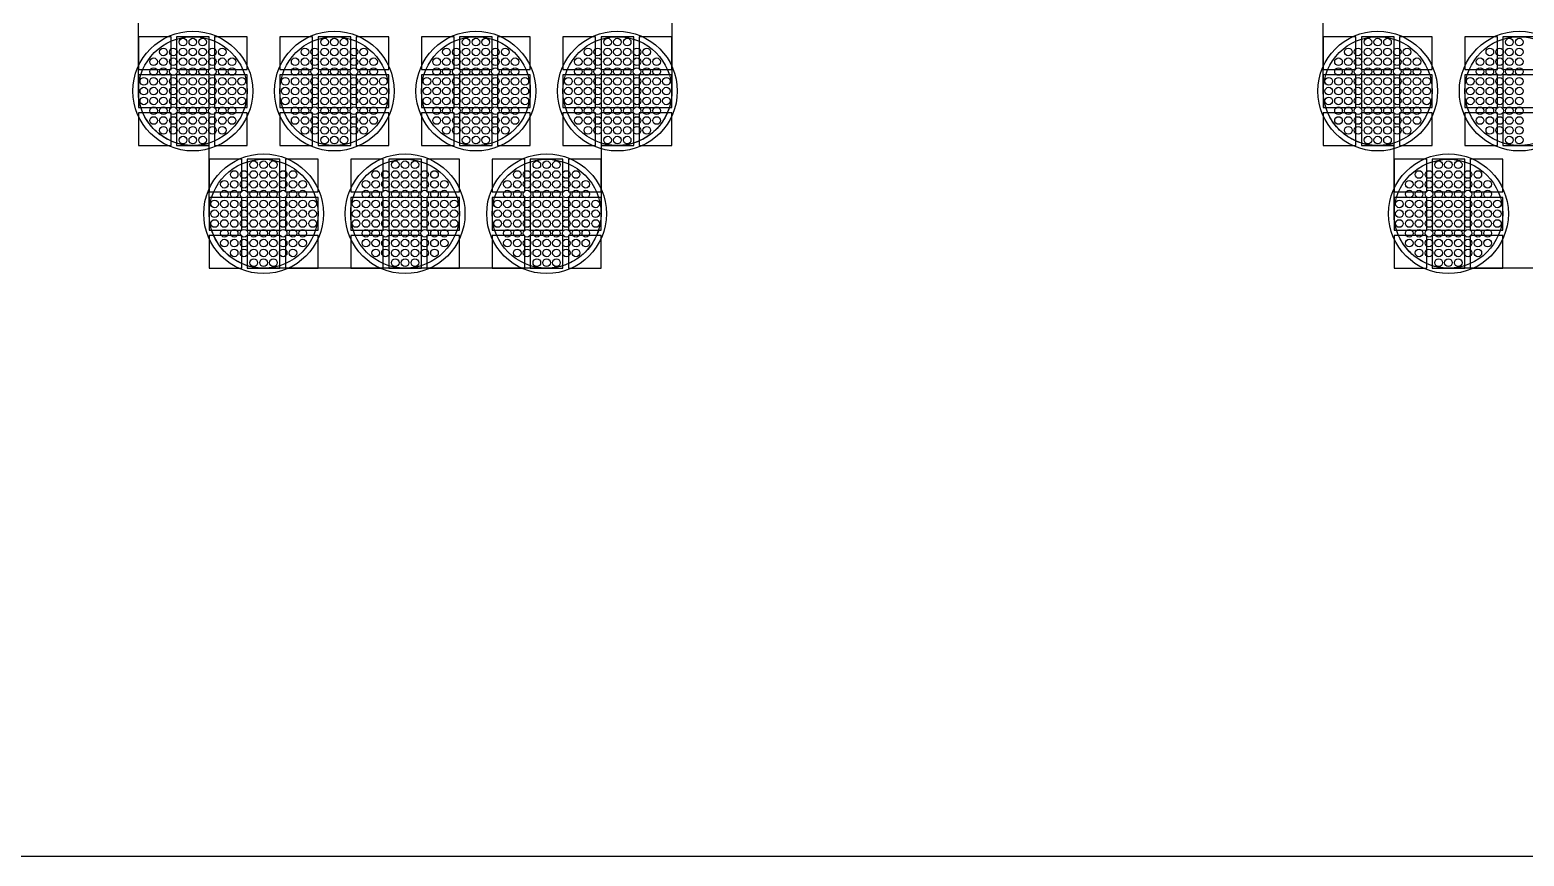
# Model space of a CAD drawing. Extents: x -49 to 54, y -38 to 38.
# Drawn here: x -11.61 to 2.12, y -38 to -30.41 of the extents above; entities that cross this region are included whole.
import ezdxf

# ---------------------------------------------------------------- set-up
doc = ezdxf.new("R2010")
doc.units = 0
for name, color, linetype in [('BACK_LAYER', 5, 'CONTINUOUS'), ('COND_LAYER_LOWER_ELECTRODE', 6, 'CONTINUOUS'), ('CONDUCTIVE_LAYER_BACK_LAYER', 2, 'CONTINUOUS'), ('EMITTER', 3, 'CONTINUOUS'), ('LOWER_ELECTRODE', 1, 'CONTINUOUS'), ('OUTLINE', 7, 'CONTINUOUS')]:
    doc.layers.add(name, color=color, linetype=linetype)

msp = doc.modelspace()

# ---------------------------------------------------------------- linework, layer by layer
at = {"layer": 'BACK_LAYER'}
for points in [[(-10.613, -30.773), (-10.313, -30.773), (-10.313, -30.473), (-10.613, -30.473)], [(-10.263, -30.773), (-9.963, -30.773), (-9.963, -30.473), (-10.263, -30.473)], [(-9.913, -30.773), (-9.613, -30.773), (-9.613, -30.473), (-9.913, -30.473)], [(-9.313, -30.773), (-9.013, -30.773), (-9.013, -30.473), (-9.313, -30.473)], [(-8.963, -30.773), (-8.663, -30.773), (-8.663, -30.473), (-8.963, -30.473)], [(-8.613, -30.773), (-8.313, -30.773), (-8.313, -30.473), (-8.613, -30.473)], [(-8.013, -30.773), (-7.713, -30.773), (-7.713, -30.473), (-8.013, -30.473)], [(-7.663, -30.773), (-7.363, -30.773), (-7.363, -30.473), (-7.663, -30.473)], [(-7.313, -30.773), (-7.013, -30.773), (-7.013, -30.473), (-7.313, -30.473)], [(-6.713, -30.773), (-6.413, -30.773), (-6.413, -30.473), (-6.713, -30.473)], [(-6.363, -30.773), (-6.063, -30.773), (-6.063, -30.473), (-6.363, -30.473)], [(-6.013, -30.773), (-5.713, -30.773), (-5.713, -30.473), (-6.013, -30.473)], [(0.271, -30.773), (0.571, -30.773), (0.571, -30.473), (0.271, -30.473)], [(0.621, -30.773), (0.921, -30.773), (0.921, -30.473), (0.621, -30.473)], [(0.971, -30.773), (1.271, -30.773), (1.271, -30.473), (0.971, -30.473)], [(1.571, -30.773), (1.871, -30.773), (1.871, -30.473), (1.571, -30.473)], [(1.921, -30.773), (2.221, -30.773), (2.221, -30.473), (1.921, -30.473)], [(-10.613, -31.123), (-10.313, -31.123), (-10.313, -30.823), (-10.613, -30.823)], [(-10.263, -31.123), (-9.963, -31.123), (-9.963, -30.823), (-10.263, -30.823)], [(-9.913, -31.123), (-9.613, -31.123), (-9.613, -30.823), (-9.913, -30.823)], [(-9.313, -31.123), (-9.013, -31.123), (-9.013, -30.823), (-9.313, -30.823)], [(-8.963, -31.123), (-8.663, -31.123), (-8.663, -30.823), (-8.963, -30.823)], [(-8.613, -31.123), (-8.313, -31.123), (-8.313, -30.823), (-8.613, -30.823)], [(-8.013, -31.123), (-7.713, -31.123), (-7.713, -30.823), (-8.013, -30.823)], [(-7.663, -31.123), (-7.363, -31.123), (-7.363, -30.823), (-7.663, -30.823)], [(-7.313, -31.123), (-7.013, -31.123), (-7.013, -30.823), (-7.313, -30.823)], [(-6.713, -31.123), (-6.413, -31.123), (-6.413, -30.823), (-6.713, -30.823)], [(-6.363, -31.123), (-6.063, -31.123), (-6.063, -30.823), (-6.363, -30.823)], [(-6.013, -31.123), (-5.713, -31.123), (-5.713, -30.823), (-6.013, -30.823)], [(0.271, -31.123), (0.571, -31.123), (0.571, -30.823), (0.271, -30.823)], [(0.621, -31.123), (0.921, -31.123), (0.921, -30.823), (0.621, -30.823)], [(0.971, -31.123), (1.271, -31.123), (1.271, -30.823), (0.971, -30.823)], [(1.571, -31.123), (1.871, -31.123), (1.871, -30.823), (1.571, -30.823)], [(1.921, -31.123), (2.221, -31.123), (2.221, -30.823), (1.921, -30.823)], [(-10.613, -31.473), (-10.313, -31.473), (-10.313, -31.173), (-10.613, -31.173)], [(-10.263, -31.473), (-9.963, -31.473), (-9.963, -31.173), (-10.263, -31.173)], [(-9.913, -31.473), (-9.613, -31.473), (-9.613, -31.173), (-9.913, -31.173)], [(-9.313, -31.473), (-9.013, -31.473), (-9.013, -31.173), (-9.313, -31.173)], [(-8.963, -31.473), (-8.663, -31.473), (-8.663, -31.173), (-8.963, -31.173)], [(-8.613, -31.473), (-8.313, -31.473), (-8.313, -31.173), (-8.613, -31.173)], [(-8.013, -31.473), (-7.713, -31.473), (-7.713, -31.173), (-8.013, -31.173)], [(-7.663, -31.473), (-7.363, -31.473), (-7.363, -31.173), (-7.663, -31.173)], [(-7.313, -31.473), (-7.013, -31.473), (-7.013, -31.173), (-7.313, -31.173)], [(-6.713, -31.473), (-6.413, -31.473), (-6.413, -31.173), (-6.713, -31.173)], [(-6.363, -31.473), (-6.063, -31.473), (-6.063, -31.173), (-6.363, -31.173)], [(-6.013, -31.473), (-5.713, -31.473), (-5.713, -31.173), (-6.013, -31.173)], [(0.271, -31.473), (0.571, -31.473), (0.571, -31.173), (0.271, -31.173)], [(0.621, -31.473), (0.921, -31.473), (0.921, -31.173), (0.621, -31.173)], [(0.971, -31.473), (1.271, -31.473), (1.271, -31.173), (0.971, -31.173)], [(1.571, -31.473), (1.871, -31.473), (1.871, -31.173), (1.571, -31.173)], [(1.921, -31.473), (2.221, -31.473), (2.221, -31.173), (1.921, -31.173)], [(-9.963, -31.899), (-9.663, -31.899), (-9.663, -31.599), (-9.963, -31.599)], [(-9.613, -31.899), (-9.313, -31.899), (-9.313, -31.599), (-9.613, -31.599)], [(-9.263, -31.899), (-8.963, -31.899), (-8.963, -31.599), (-9.263, -31.599)], [(-8.663, -31.899), (-8.363, -31.899), (-8.363, -31.599), (-8.663, -31.599)], [(-8.313, -31.899), (-8.013, -31.899), (-8.013, -31.599), (-8.313, -31.599)], [(-7.963, -31.899), (-7.663, -31.899), (-7.663, -31.599), (-7.963, -31.599)], [(-7.363, -31.899), (-7.063, -31.899), (-7.063, -31.599), (-7.363, -31.599)], [(-7.013, -31.899), (-6.713, -31.899), (-6.713, -31.599), (-7.013, -31.599)], [(-6.663, -31.899), (-6.363, -31.899), (-6.363, -31.599), (-6.663, -31.599)], [(0.921, -31.899), (1.221, -31.899), (1.221, -31.599), (0.921, -31.599)], [(1.271, -31.899), (1.571, -31.899), (1.571, -31.599), (1.271, -31.599)], [(1.621, -31.899), (1.921, -31.899), (1.921, -31.599), (1.621, -31.599)], [(-9.963, -32.249), (-9.663, -32.249), (-9.663, -31.949), (-9.963, -31.949)], [(-9.613, -32.249), (-9.313, -32.249), (-9.313, -31.949), (-9.613, -31.949)], [(-9.263, -32.249), (-8.963, -32.249), (-8.963, -31.949), (-9.263, -31.949)], [(-8.663, -32.249), (-8.363, -32.249), (-8.363, -31.949), (-8.663, -31.949)], [(-8.313, -32.249), (-8.013, -32.249), (-8.013, -31.949), (-8.313, -31.949)], [(-7.963, -32.249), (-7.663, -32.249), (-7.663, -31.949), (-7.963, -31.949)], [(-7.363, -32.249), (-7.063, -32.249), (-7.063, -31.949), (-7.363, -31.949)], [(-7.013, -32.249), (-6.713, -32.249), (-6.713, -31.949), (-7.013, -31.949)], [(-6.663, -32.249), (-6.363, -32.249), (-6.363, -31.949), (-6.663, -31.949)], [(0.921, -32.249), (1.221, -32.249), (1.221, -31.949), (0.921, -31.949)], [(1.271, -32.249), (1.571, -32.249), (1.571, -31.949), (1.271, -31.949)], [(1.621, -32.249), (1.921, -32.249), (1.921, -31.949), (1.621, -31.949)], [(-9.963, -32.599), (-9.663, -32.599), (-9.663, -32.299), (-9.963, -32.299)], [(-9.613, -32.599), (-9.313, -32.599), (-9.313, -32.299), (-9.613, -32.299)], [(-9.263, -32.599), (-8.963, -32.599), (-8.963, -32.299), (-9.263, -32.299)], [(-8.663, -32.599), (-8.363, -32.599), (-8.363, -32.299), (-8.663, -32.299)], [(-8.313, -32.599), (-8.013, -32.599), (-8.013, -32.299), (-8.313, -32.299)], [(-7.963, -32.599), (-7.663, -32.599), (-7.663, -32.299), (-7.963, -32.299)], [(-7.363, -32.599), (-7.063, -32.599), (-7.063, -32.299), (-7.363, -32.299)], [(-7.013, -32.599), (-6.713, -32.599), (-6.713, -32.299), (-7.013, -32.299)], [(-6.663, -32.599), (-6.363, -32.599), (-6.363, -32.299), (-6.663, -32.299)], [(0.921, -32.599), (1.221, -32.599), (1.221, -32.299), (0.921, -32.299)], [(1.271, -32.599), (1.571, -32.599), (1.571, -32.299), (1.271, -32.299)], [(1.621, -32.599), (1.921, -32.599), (1.921, -32.299), (1.621, -32.299)]]:
    msp.add_lwpolyline(points, close=True, dxfattribs=at)
at = {"layer": 'COND_LAYER_LOWER_ELECTRODE'}
for centre in [(-10.113, -30.973), (-8.813, -30.973), (-7.513, -30.973), (-6.213, -30.973), (0.771, -30.973), (2.071, -30.973), (-9.463, -32.099), (-8.163, -32.099), (-6.863, -32.099), (1.421, -32.099)]:
    msp.add_circle(centre, 0.55, dxfattribs=at)
at = {"layer": 'CONDUCTIVE_LAYER_BACK_LAYER'}
for points in [[(-5.713, -30.348), (-5.713, -30.973), (-5.713, -30.993), (-5.714, -31.013), (-5.716, -31.033), (-5.719, -31.053), (-5.723, -31.072), (-5.727, -31.092), (-5.732, -31.111), (-5.738, -31.13), (-5.744, -31.149), (-5.752, -31.167), (-5.76, -31.185), (-5.769, -31.203), (-5.778, -31.221), (-5.788, -31.238), (-5.799, -31.254), (-5.811, -31.271), (-5.823, -31.286), (-5.836, -31.302), (-5.849, -31.316), (-5.863, -31.331), (-5.877, -31.344), (-5.892, -31.357), (-5.908, -31.37), (-5.924, -31.381), (-5.94, -31.393), (-5.957, -31.403), (-5.974, -31.413), (-5.992, -31.422), (-6.01, -31.431), (-6.028, -31.438), (-6.047, -31.445), (-6.066, -31.451), (-6.085, -31.457), (-6.104, -31.462), (-6.124, -31.466), (-6.143, -31.469), (-6.163, -31.471), (-6.183, -31.473), (-6.203, -31.473), (-6.363, -31.473), (-6.363, -32.099), (-6.363, -32.119), (-6.364, -32.139), (-6.366, -32.159), (-6.369, -32.179), (-6.373, -32.198), (-6.377, -32.217), (-6.382, -32.237), (-6.388, -32.256), (-6.394, -32.274), (-6.402, -32.293), (-6.41, -32.311), (-6.419, -32.329), (-6.428, -32.346), (-6.438, -32.364), (-6.449, -32.38), (-6.461, -32.396), (-6.473, -32.412), (-6.486, -32.427), (-6.499, -32.442), (-6.513, -32.456), (-6.527, -32.47), (-6.542, -32.483), (-6.558, -32.495), (-6.574, -32.507), (-6.59, -32.518), (-6.607, -32.529), (-6.624, -32.539), (-6.642, -32.548), (-6.66, -32.556), (-6.678, -32.564), (-6.697, -32.571), (-6.716, -32.577), (-6.735, -32.583), (-6.754, -32.587), (-6.774, -32.591), (-6.793, -32.594), (-6.813, -32.597), (-6.833, -32.598), (-6.853, -32.599), (-9.473, -32.599), (-9.493, -32.598), (-9.512, -32.597), (-9.532, -32.594), (-9.552, -32.591), (-9.571, -32.587), (-9.591, -32.583), (-9.61, -32.577), (-9.629, -32.571), (-9.647, -32.564), (-9.666, -32.556), (-9.684, -32.548), (-9.701, -32.539), (-9.719, -32.529), (-9.735, -32.518), (-9.752, -32.507), (-9.768, -32.495), (-9.783, -32.483), (-9.798, -32.47), (-9.813, -32.456), (-9.827, -32.442), (-9.84, -32.427), (-9.853, -32.412), (-9.865, -32.396), (-9.876, -32.38), (-9.887, -32.364), (-9.897, -32.346), (-9.907, -32.329), (-9.916, -32.311), (-9.924, -32.293), (-9.931, -32.274), (-9.938, -32.256), (-9.944, -32.237), (-9.949, -32.217), (-9.953, -32.198), (-9.956, -32.179), (-9.959, -32.159), (-9.961, -32.139), (-9.962, -32.119), (-9.963, -32.099), (-9.963, -31.473), (-10.123, -31.473), (-10.143, -31.473), (-10.162, -31.471), (-10.182, -31.469), (-10.202, -31.466), (-10.221, -31.462), (-10.241, -31.457), (-10.26, -31.451), (-10.279, -31.445), (-10.297, -31.438), (-10.316, -31.431), (-10.334, -31.422), (-10.351, -31.413), (-10.369, -31.403), (-10.385, -31.393), (-10.402, -31.381), (-10.418, -31.37), (-10.433, -31.357), (-10.448, -31.344), (-10.463, -31.331), (-10.477, -31.316), (-10.49, -31.302), (-10.503, -31.286), (-10.515, -31.271), (-10.526, -31.254), (-10.537, -31.238), (-10.547, -31.221), (-10.557, -31.203), (-10.566, -31.185), (-10.574, -31.167), (-10.581, -31.149), (-10.588, -31.13), (-10.594, -31.111), (-10.599, -31.092), (-10.603, -31.072), (-10.606, -31.053), (-10.609, -31.033), (-10.611, -31.013), (-10.612, -30.993), (-10.613, -30.973), (-10.613, -30.348)], [(4.031, -32.599), (1.411, -32.599), (1.391, -32.598), (1.371, -32.597), (1.352, -32.594), (1.332, -32.591), (1.312, -32.587), (1.293, -32.583), (1.274, -32.577), (1.255, -32.571), (1.236, -32.564), (1.218, -32.556), (1.2, -32.548), (1.182, -32.539), (1.165, -32.529), (1.148, -32.518), (1.132, -32.507), (1.116, -32.495), (1.1, -32.483), (1.085, -32.47), (1.071, -32.456), (1.057, -32.442), (1.044, -32.427), (1.031, -32.412), (1.019, -32.396), (1.007, -32.38), (0.996, -32.364), (0.986, -32.346), (0.977, -32.329), (0.968, -32.311), (0.96, -32.293), (0.953, -32.274), (0.946, -32.256), (0.94, -32.237), (0.935, -32.217), (0.931, -32.198), (0.927, -32.179), (0.924, -32.159), (0.923, -32.139), (0.921, -32.119), (0.921, -32.099), (0.921, -31.473), (0.761, -31.473), (0.741, -31.473), (0.721, -31.471), (0.702, -31.469), (0.682, -31.466), (0.662, -31.462), (0.643, -31.457), (0.624, -31.451), (0.605, -31.445), (0.586, -31.438), (0.568, -31.431), (0.55, -31.422), (0.532, -31.413), (0.515, -31.403), (0.498, -31.393), (0.482, -31.381), (0.466, -31.37), (0.45, -31.357), (0.435, -31.344), (0.421, -31.331), (0.407, -31.316), (0.394, -31.302), (0.381, -31.286), (0.369, -31.271), (0.357, -31.254), (0.346, -31.238), (0.336, -31.221), (0.327, -31.203), (0.318, -31.185), (0.31, -31.167), (0.303, -31.149), (0.296, -31.13), (0.29, -31.111), (0.285, -31.092), (0.281, -31.072), (0.277, -31.053), (0.274, -31.033), (0.273, -31.013), (0.271, -30.993), (0.271, -30.973), (0.271, -30.348)]]:
    msp.add_lwpolyline(points, dxfattribs=at)
at = {"layer": 'EMITTER'}
for centre in [(-10.113, -30.973), (-8.813, -30.973), (-7.513, -30.973), (-6.213, -30.973), (0.771, -30.973), (2.071, -30.973), (-9.463, -32.099), (-8.163, -32.099), (-6.863, -32.099), (1.421, -32.099)]:
    msp.add_circle(centre, 0.5, dxfattribs=at)
at = {"layer": 'LOWER_ELECTRODE'}
for centre in [(-10.383, -30.613), (-10.293, -30.613), (-10.203, -30.523), (-10.203, -30.613), (-10.113, -30.523), (-10.113, -30.613), (-10.023, -30.523), (-10.023, -30.613), (-9.933, -30.613), (-9.843, -30.613), (-9.083, -30.613), (-8.993, -30.613), (-8.903, -30.523), (-8.903, -30.613), (-8.813, -30.523), (-8.813, -30.613), (-8.723, -30.523), (-8.723, -30.613), (-8.633, -30.613), (-8.543, -30.613), (-7.783, -30.613), (-7.693, -30.613), (-7.603, -30.523), (-7.603, -30.613), (-7.513, -30.523), (-7.513, -30.613), (-7.423, -30.523), (-7.423, -30.613), (-7.333, -30.613), (-7.243, -30.613), (-6.483, -30.613), (-6.393, -30.613), (-6.303, -30.523), (-6.303, -30.613), (-6.213, -30.523), (-6.213, -30.613), (-6.123, -30.523), (-6.123, -30.613), (-6.033, -30.613), (-5.943, -30.613), (0.501, -30.613), (0.591, -30.613), (0.681, -30.523), (0.681, -30.613), (0.771, -30.523), (0.771, -30.613), (0.861, -30.523), (0.861, -30.613), (0.951, -30.613), (1.041, -30.613), (1.801, -30.613), (1.891, -30.613), (1.981, -30.523), (1.981, -30.613), (2.071, -30.523), (2.071, -30.613), (-10.473, -30.703), (-10.383, -30.703), (-10.293, -30.703), (-10.203, -30.703), (-10.113, -30.703), (-10.023, -30.703), (-9.933, -30.703), (-9.843, -30.703), (-9.753, -30.703), (-9.173, -30.703), (-9.083, -30.703), (-8.993, -30.703), (-8.903, -30.703), (-8.813, -30.703), (-8.723, -30.703), (-8.633, -30.703), (-8.543, -30.703), (-8.453, -30.703), (-7.873, -30.703), (-7.783, -30.703), (-7.693, -30.703), (-7.603, -30.703), (-7.513, -30.703), (-7.423, -30.703), (-7.333, -30.703), (-7.243, -30.703), (-7.153, -30.703), (-6.573, -30.703), (-6.483, -30.703), (-6.393, -30.703), (-6.303, -30.703), (-6.213, -30.703), (-6.123, -30.703), (-6.033, -30.703), (-5.943, -30.703), (-5.853, -30.703), (0.411, -30.703), (0.501, -30.703), (0.591, -30.703), (0.681, -30.703), (0.771, -30.703), (0.861, -30.703), (0.951, -30.703), (1.041, -30.703), (1.131, -30.703), (1.711, -30.703), (1.801, -30.703), (1.891, -30.703), (1.981, -30.703), (2.071, -30.703), (-10.563, -30.883), (-10.473, -30.793), (-10.473, -30.883), (-10.383, -30.793), (-10.383, -30.883), (-10.293, -30.793), (-10.293, -30.883), (-10.203, -30.793), (-10.203, -30.883), (-10.113, -30.793), (-10.113, -30.883), (-10.023, -30.793), (-10.023, -30.883), (-9.933, -30.793), (-9.933, -30.883), (-9.843, -30.793), (-9.843, -30.883), (-9.753, -30.793), (-9.753, -30.883), (-9.663, -30.883), (-9.263, -30.883), (-9.173, -30.793), (-9.173, -30.883), (-9.083, -30.793), (-9.083, -30.883), (-8.993, -30.793), (-8.993, -30.883), (-8.903, -30.793), (-8.903, -30.883), (-8.813, -30.793), (-8.813, -30.883), (-8.723, -30.793), (-8.723, -30.883), (-8.633, -30.793), (-8.633, -30.883), (-8.543, -30.793), (-8.543, -30.883), (-8.453, -30.793), (-8.453, -30.883), (-8.363, -30.883), (-7.963, -30.883), (-7.873, -30.793), (-7.873, -30.883), (-7.783, -30.793), (-7.783, -30.883), (-7.693, -30.793), (-7.693, -30.883), (-7.603, -30.793), (-7.603, -30.883), (-7.513, -30.793), (-7.513, -30.883), (-7.423, -30.793), (-7.423, -30.883), (-7.333, -30.793), (-7.333, -30.883), (-7.243, -30.793), (-7.243, -30.883), (-7.153, -30.793), (-7.153, -30.883), (-7.063, -30.883), (-6.663, -30.883), (-6.573, -30.793), (-6.573, -30.883), (-6.483, -30.793), (-6.483, -30.883), (-6.393, -30.793), (-6.393, -30.883), (-6.303, -30.793), (-6.303, -30.883), (-6.213, -30.793), (-6.213, -30.883), (-6.123, -30.793), (-6.123, -30.883), (-6.033, -30.793), (-6.033, -30.883), (-5.943, -30.793), (-5.943, -30.883), (-5.853, -30.793), (-5.853, -30.883), (-5.763, -30.883), (0.321, -30.883), (0.411, -30.793), (0.411, -30.883), (0.501, -30.793), (0.501, -30.883), (0.591, -30.793), (0.591, -30.883), (0.681, -30.793), (0.681, -30.883), (0.771, -30.793), (0.771, -30.883), (0.861, -30.793), (0.861, -30.883), (0.951, -30.793), (0.951, -30.883), (1.041, -30.793), (1.041, -30.883), (1.131, -30.793), (1.131, -30.883), (1.221, -30.883), (1.621, -30.883), (1.711, -30.793), (1.711, -30.883), (1.801, -30.793), (1.801, -30.883), (1.891, -30.793), (1.891, -30.883), (1.981, -30.793), (1.981, -30.883), (2.071, -30.793), (2.071, -30.883), (-10.563, -30.973), (-10.473, -30.973), (-10.383, -30.973), (-10.293, -30.973), (-10.203, -30.973), (-10.113, -30.973), (-10.023, -30.973), (-9.933, -30.973), (-9.843, -30.973), (-9.753, -30.973), (-9.663, -30.973), (-9.263, -30.973), (-9.173, -30.973), (-9.083, -30.973), (-8.993, -30.973), (-8.903, -30.973), (-8.813, -30.973), (-8.723, -30.973), (-8.633, -30.973), (-8.543, -30.973), (-8.453, -30.973), (-8.363, -30.973), (-7.963, -30.973), (-7.873, -30.973), (-7.783, -30.973), (-7.693, -30.973), (-7.603, -30.973), (-7.513, -30.973), (-7.423, -30.973), (-7.333, -30.973), (-7.243, -30.973), (-7.153, -30.973), (-7.063, -30.973), (-6.663, -30.973), (-6.573, -30.973), (-6.483, -30.973), (-6.393, -30.973), (-6.303, -30.973), (-6.213, -30.973), (-6.123, -30.973), (-6.033, -30.973), (-5.943, -30.973), (-5.853, -30.973), (-5.763, -30.973), (0.321, -30.973), (0.411, -30.973), (0.501, -30.973), (0.591, -30.973), (0.681, -30.973), (0.771, -30.973), (0.861, -30.973), (0.951, -30.973), (1.041, -30.973), (1.131, -30.973), (1.221, -30.973), (1.621, -30.973), (1.711, -30.973), (1.801, -30.973), (1.891, -30.973), (1.981, -30.973), (2.071, -30.973), (-10.563, -31.063), (-10.473, -31.063), (-10.473, -31.153), (-10.383, -31.063), (-10.383, -31.153), (-10.293, -31.063), (-10.293, -31.153), (-10.203, -31.063), (-10.203, -31.153), (-10.113, -31.063), (-10.113, -31.153), (-10.023, -31.063), (-10.023, -31.153), (-9.933, -31.063), (-9.933, -31.153), (-9.843, -31.063), (-9.843, -31.153), (-9.753, -31.063), (-9.753, -31.153), (-9.663, -31.063), (-9.263, -31.063), (-9.173, -31.063), (-9.173, -31.153), (-9.083, -31.063), (-9.083, -31.153), (-8.993, -31.063), (-8.993, -31.153), (-8.903, -31.063), (-8.903, -31.153), (-8.813, -31.063), (-8.813, -31.153), (-8.723, -31.063), (-8.723, -31.153), (-8.633, -31.063), (-8.633, -31.153), (-8.543, -31.063), (-8.543, -31.153), (-8.453, -31.063), (-8.453, -31.153), (-8.363, -31.063), (-7.963, -31.063), (-7.873, -31.063), (-7.873, -31.153), (-7.783, -31.063), (-7.783, -31.153), (-7.693, -31.063), (-7.693, -31.153), (-7.603, -31.063), (-7.603, -31.153), (-7.513, -31.063), (-7.513, -31.153), (-7.423, -31.063), (-7.423, -31.153), (-7.333, -31.063), (-7.333, -31.153), (-7.243, -31.063), (-7.243, -31.153), (-7.153, -31.063), (-7.153, -31.153), (-7.063, -31.063), (-6.663, -31.063), (-6.573, -31.063), (-6.573, -31.153), (-6.483, -31.063), (-6.483, -31.153), (-6.393, -31.063), (-6.393, -31.153), (-6.303, -31.063), (-6.303, -31.153), (-6.213, -31.063), (-6.213, -31.153), (-6.123, -31.063), (-6.123, -31.153), (-6.033, -31.063), (-6.033, -31.153), (-5.943, -31.063), (-5.943, -31.153), (-5.853, -31.063), (-5.853, -31.153), (-5.763, -31.063), (0.321, -31.063), (0.411, -31.063), (0.411, -31.153), (0.501, -31.063), (0.501, -31.153), (0.591, -31.063), (0.591, -31.153), (0.681, -31.063), (0.681, -31.153), (0.771, -31.063), (0.771, -31.153), (0.861, -31.063), (0.861, -31.153), (0.951, -31.063), (0.951, -31.153), (1.041, -31.063), (1.041, -31.153), (1.131, -31.063), (1.131, -31.153), (1.221, -31.063), (1.621, -31.063), (1.711, -31.063), (1.711, -31.153), (1.801, -31.063), (1.801, -31.153), (1.891, -31.063), (1.891, -31.153), (1.981, -31.063), (1.981, -31.153), (2.071, -31.063), (2.071, -31.153), (-10.473, -31.243), (-10.383, -31.243), (-10.293, -31.243), (-10.203, -31.243), (-10.113, -31.243), (-10.023, -31.243), (-9.933, -31.243), (-9.843, -31.243), (-9.753, -31.243), (-9.173, -31.243), (-9.083, -31.243), (-8.993, -31.243), (-8.903, -31.243), (-8.813, -31.243), (-8.723, -31.243), (-8.633, -31.243), (-8.543, -31.243), (-8.453, -31.243), (-7.873, -31.243), (-7.783, -31.243), (-7.693, -31.243), (-7.603, -31.243), (-7.513, -31.243), (-7.423, -31.243), (-7.333, -31.243), (-7.243, -31.243), (-7.153, -31.243), (-6.573, -31.243), (-6.483, -31.243), (-6.393, -31.243), (-6.303, -31.243), (-6.213, -31.243), (-6.123, -31.243), (-6.033, -31.243), (-5.943, -31.243), (-5.853, -31.243), (0.411, -31.243), (0.501, -31.243), (0.591, -31.243), (0.681, -31.243), (0.771, -31.243), (0.861, -31.243), (0.951, -31.243), (1.041, -31.243), (1.131, -31.243), (1.711, -31.243), (1.801, -31.243), (1.891, -31.243), (1.981, -31.243), (2.071, -31.243), (-10.383, -31.333), (-10.293, -31.333), (-10.203, -31.333), (-10.203, -31.423), (-10.113, -31.333), (-10.113, -31.423), (-10.023, -31.333), (-10.023, -31.423), (-9.933, -31.333), (-9.843, -31.333), (-9.083, -31.333), (-8.993, -31.333), (-8.903, -31.333), (-8.903, -31.423), (-8.813, -31.333), (-8.813, -31.423), (-8.723, -31.333), (-8.723, -31.423), (-8.633, -31.333), (-8.543, -31.333), (-7.783, -31.333), (-7.693, -31.333), (-7.603, -31.333), (-7.603, -31.423), (-7.513, -31.333), (-7.513, -31.423), (-7.423, -31.333), (-7.423, -31.423), (-7.333, -31.333), (-7.243, -31.333), (-6.483, -31.333), (-6.393, -31.333), (-6.303, -31.333), (-6.303, -31.423), (-6.213, -31.333), (-6.213, -31.423), (-6.123, -31.333), (-6.123, -31.423), (-6.033, -31.333), (-5.943, -31.333), (0.501, -31.333), (0.591, -31.333), (0.681, -31.333), (0.681, -31.423), (0.771, -31.333), (0.771, -31.423), (0.861, -31.333), (0.861, -31.423), (0.951, -31.333), (1.041, -31.333), (1.801, -31.333), (1.891, -31.333), (1.981, -31.333), (1.981, -31.423), (2.071, -31.333), (2.071, -31.423), (-9.733, -31.739), (-9.643, -31.739), (-9.553, -31.649), (-9.553, -31.739), (-9.463, -31.649), (-9.463, -31.739), (-9.373, -31.649), (-9.373, -31.739), (-9.283, -31.739), (-9.193, -31.739), (-8.433, -31.739), (-8.343, -31.739), (-8.253, -31.649), (-8.253, -31.739), (-8.163, -31.649), (-8.163, -31.739), (-8.073, -31.649), (-8.073, -31.739), (-7.983, -31.739), (-7.893, -31.739), (-7.133, -31.739), (-7.043, -31.739), (-6.953, -31.649), (-6.953, -31.739), (-6.863, -31.649), (-6.863, -31.739), (-6.773, -31.649), (-6.773, -31.739), (-6.683, -31.739), (-6.593, -31.739), (1.151, -31.739), (1.241, -31.739), (1.331, -31.649), (1.331, -31.739), (1.421, -31.649), (1.421, -31.739), (1.511, -31.649), (1.511, -31.739), (1.601, -31.739), (1.691, -31.739), (-9.823, -31.829), (-9.733, -31.829), (-9.643, -31.829), (-9.553, -31.829), (-9.463, -31.829), (-9.373, -31.829), (-9.283, -31.829), (-9.193, -31.829), (-9.103, -31.829), (-8.523, -31.829), (-8.433, -31.829), (-8.343, -31.829), (-8.253, -31.829), (-8.163, -31.829), (-8.073, -31.829), (-7.983, -31.829), (-7.893, -31.829), (-7.803, -31.829), (-7.223, -31.829), (-7.133, -31.829), (-7.043, -31.829), (-6.953, -31.829), (-6.863, -31.829), (-6.773, -31.829), (-6.683, -31.829), (-6.593, -31.829), (-6.503, -31.829), (1.061, -31.829), (1.151, -31.829), (1.241, -31.829), (1.331, -31.829), (1.421, -31.829), (1.511, -31.829), (1.601, -31.829), (1.691, -31.829), (1.781, -31.829), (-9.913, -32.009), (-9.823, -31.919), (-9.823, -32.009), (-9.733, -31.919), (-9.733, -32.009), (-9.643, -31.919), (-9.643, -32.009), (-9.553, -31.919), (-9.553, -32.009), (-9.463, -31.919), (-9.463, -32.009), (-9.373, -31.919), (-9.373, -32.009), (-9.283, -31.919), (-9.283, -32.009), (-9.193, -31.919), (-9.193, -32.009), (-9.103, -31.919), (-9.103, -32.009), (-9.013, -32.009), (-8.613, -32.009), (-8.523, -31.919), (-8.523, -32.009), (-8.433, -31.919), (-8.433, -32.009), (-8.343, -31.919), (-8.343, -32.009), (-8.253, -31.919), (-8.253, -32.009), (-8.163, -31.919), (-8.163, -32.009), (-8.073, -31.919), (-8.073, -32.009), (-7.983, -31.919), (-7.983, -32.009), (-7.893, -31.919), (-7.893, -32.009), (-7.803, -31.919), (-7.803, -32.009), (-7.713, -32.009), (-7.313, -32.009), (-7.223, -31.919), (-7.223, -32.009), (-7.133, -31.919), (-7.133, -32.009), (-7.043, -31.919), (-7.043, -32.009), (-6.953, -31.919), (-6.953, -32.009), (-6.863, -31.919), (-6.863, -32.009), (-6.773, -31.919), (-6.773, -32.009), (-6.683, -31.919), (-6.683, -32.009), (-6.593, -31.919), (-6.593, -32.009), (-6.503, -31.919), (-6.503, -32.009), (-6.413, -32.009), (0.971, -32.009), (1.061, -31.919), (1.061, -32.009), (1.151, -31.919), (1.151, -32.009), (1.241, -31.919), (1.241, -32.009), (1.331, -31.919), (1.331, -32.009), (1.421, -31.919), (1.421, -32.009), (1.511, -31.919), (1.511, -32.009), (1.601, -31.919), (1.601, -32.009), (1.691, -31.919), (1.691, -32.009), (1.781, -31.919), (1.781, -32.009), (1.871, -32.009), (-9.913, -32.099), (-9.823, -32.099), (-9.733, -32.099), (-9.643, -32.099), (-9.553, -32.099), (-9.463, -32.099), (-9.373, -32.099), (-9.283, -32.099), (-9.193, -32.099), (-9.103, -32.099), (-9.013, -32.099), (-8.613, -32.099), (-8.523, -32.099), (-8.433, -32.099), (-8.343, -32.099), (-8.253, -32.099), (-8.163, -32.099), (-8.073, -32.099), (-7.983, -32.099), (-7.893, -32.099), (-7.803, -32.099), (-7.713, -32.099), (-7.313, -32.099), (-7.223, -32.099), (-7.133, -32.099), (-7.043, -32.099), (-6.953, -32.099), (-6.863, -32.099), (-6.773, -32.099), (-6.683, -32.099), (-6.593, -32.099), (-6.503, -32.099), (-6.413, -32.099), (0.971, -32.099), (1.061, -32.099), (1.151, -32.099), (1.241, -32.099), (1.331, -32.099), (1.421, -32.099), (1.511, -32.099), (1.601, -32.099), (1.691, -32.099), (1.781, -32.099), (1.871, -32.099), (-9.913, -32.189), (-9.823, -32.189), (-9.823, -32.279), (-9.733, -32.189), (-9.733, -32.279), (-9.643, -32.189), (-9.643, -32.279), (-9.553, -32.189), (-9.553, -32.279), (-9.463, -32.189), (-9.463, -32.279), (-9.373, -32.189), (-9.373, -32.279), (-9.283, -32.189), (-9.283, -32.279), (-9.193, -32.189), (-9.193, -32.279), (-9.103, -32.189), (-9.103, -32.279), (-9.013, -32.189), (-8.613, -32.189), (-8.523, -32.189), (-8.523, -32.279), (-8.433, -32.189), (-8.433, -32.279), (-8.343, -32.189), (-8.343, -32.279), (-8.253, -32.189), (-8.253, -32.279), (-8.163, -32.189), (-8.163, -32.279), (-8.073, -32.189), (-8.073, -32.279), (-7.983, -32.189), (-7.983, -32.279), (-7.893, -32.189), (-7.893, -32.279), (-7.803, -32.189), (-7.803, -32.279), (-7.713, -32.189), (-7.313, -32.189), (-7.223, -32.189), (-7.223, -32.279), (-7.133, -32.189), (-7.133, -32.279), (-7.043, -32.189), (-7.043, -32.279), (-6.953, -32.189), (-6.953, -32.279), (-6.863, -32.189), (-6.863, -32.279), (-6.773, -32.189), (-6.773, -32.279), (-6.683, -32.189), (-6.683, -32.279), (-6.593, -32.189), (-6.593, -32.279), (-6.503, -32.189), (-6.503, -32.279), (-6.413, -32.189), (0.971, -32.189), (1.061, -32.189), (1.061, -32.279), (1.151, -32.189), (1.151, -32.279), (1.241, -32.189), (1.241, -32.279), (1.331, -32.189), (1.331, -32.279), (1.421, -32.189), (1.421, -32.279), (1.511, -32.189), (1.511, -32.279), (1.601, -32.189), (1.601, -32.279), (1.691, -32.189), (1.691, -32.279), (1.781, -32.189), (1.781, -32.279), (1.871, -32.189), (-9.823, -32.369), (-9.733, -32.369), (-9.643, -32.369), (-9.553, -32.369), (-9.463, -32.369), (-9.373, -32.369), (-9.283, -32.369), (-9.193, -32.369), (-9.103, -32.369), (-8.523, -32.369), (-8.433, -32.369), (-8.343, -32.369), (-8.253, -32.369), (-8.163, -32.369), (-8.073, -32.369), (-7.983, -32.369), (-7.893, -32.369), (-7.803, -32.369), (-7.223, -32.369), (-7.133, -32.369), (-7.043, -32.369), (-6.953, -32.369), (-6.863, -32.369), (-6.773, -32.369), (-6.683, -32.369), (-6.593, -32.369), (-6.503, -32.369), (1.061, -32.369), (1.151, -32.369), (1.241, -32.369), (1.331, -32.369), (1.421, -32.369), (1.511, -32.369), (1.601, -32.369), (1.691, -32.369), (1.781, -32.369), (-9.733, -32.459), (-9.643, -32.459), (-9.553, -32.459), (-9.553, -32.549), (-9.463, -32.459), (-9.463, -32.549), (-9.373, -32.459), (-9.373, -32.549), (-9.283, -32.459), (-9.193, -32.459), (-8.433, -32.459), (-8.343, -32.459), (-8.253, -32.459), (-8.253, -32.549), (-8.163, -32.459), (-8.163, -32.549), (-8.073, -32.459), (-8.073, -32.549), (-7.983, -32.459), (-7.893, -32.459), (-7.133, -32.459), (-7.043, -32.459), (-6.953, -32.459), (-6.953, -32.549), (-6.863, -32.459), (-6.863, -32.549), (-6.773, -32.459), (-6.773, -32.549), (-6.683, -32.459), (-6.593, -32.459), (1.151, -32.459), (1.241, -32.459), (1.331, -32.459), (1.331, -32.549), (1.421, -32.459), (1.421, -32.549), (1.511, -32.459), (1.511, -32.549), (1.601, -32.459), (1.691, -32.459)]:
    msp.add_circle(centre, 0.035, dxfattribs=at)
at = {"layer": 'OUTLINE'}
msp.add_lwpolyline([(-49.4, -36.45, -0.414214), (-47.85, -38), (52.85, -38, -0.414214), (54.4, -36.45), (54.4, -28), (51.4, -28), (51.4, 28), (54.4, 28), (54.4, 36.45, -0.414214), (52.85, 38), (-47.85, 38, -0.414214), (-49.4, 36.45)], format="xyb", close=True, dxfattribs=at)

doc.saveas('drawing.dxf')
